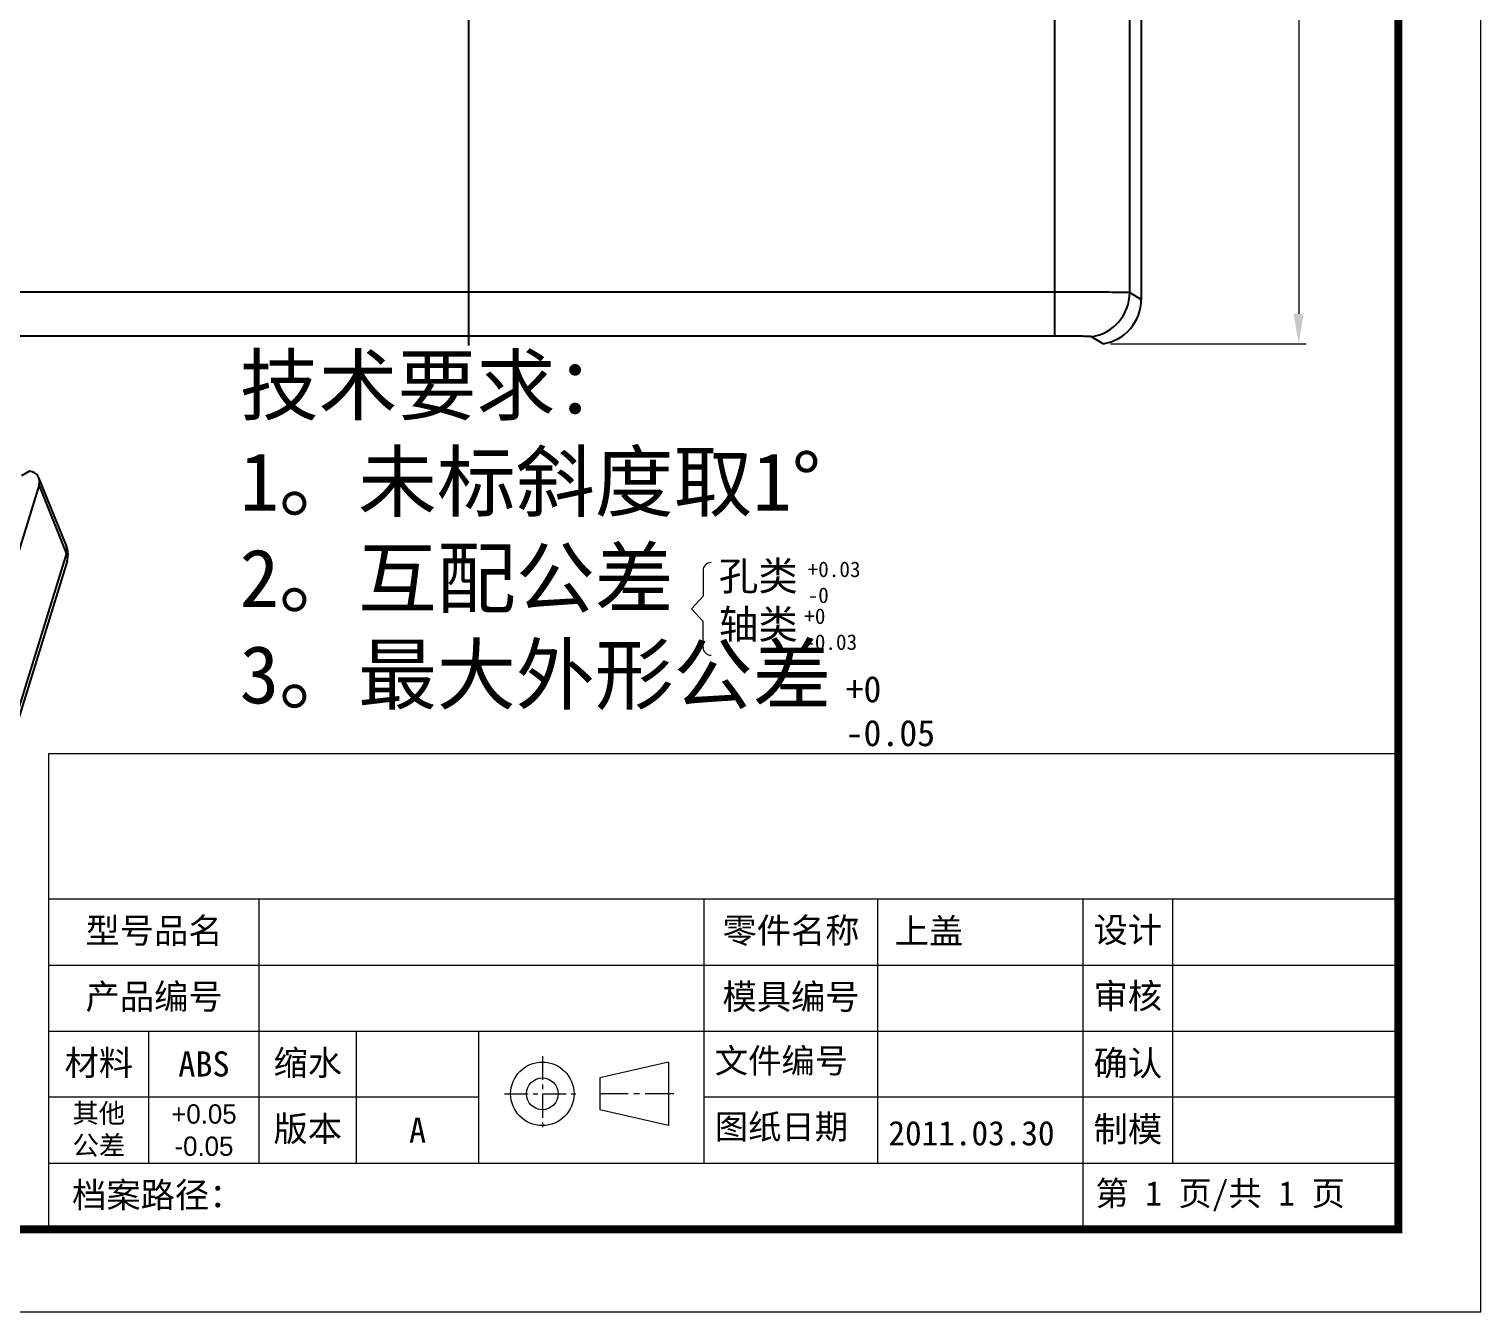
# Model space of a CAD drawing. Header units: millimetres. Extents: x 929 to 1798, y -260 to -38.
# Drawn here: x 1153 to 1250.1, y -260.3 to -174.5 of the extents above; entities that cross this region are included whole.
import ezdxf

# ---------------------------------------------------------------- set-up
doc = ezdxf.new("R2010")
doc.units = ezdxf.units.MM
doc.linetypes.add('CENTER', pattern=[50.8, 31.75, -6.35, 6.35, -6.35])
for name, color, linetype, lineweight in [('dim', 82, 'Continuous', 9), ('from', 7, 'Continuous', 13), ('text', 212, 'Continuous', 20)]:
    doc.layers.add(name, color=color, linetype=linetype, lineweight=lineweight)
doc.styles.get("Standard").update_dxf_attribs({"font": 'txt', "bigfont": 'gbcbig.shx'})
doc.styles.add('宋体', font='simsun.ttc')
doc.dimstyles.new('YanXiu', dxfattribs={"dimtxt": 2.5, "dimasz": 2.2, "dimexe": 0.65, "dimexo": 0.65, "dimgap": 0.5, "dimtad": 1, "dimdsep": 46, "dimtxsty": '宋体', "dimcen": 0, "dimclrd": 3, "dimclre": 3, "dimclrt": 3, "dimazin": 2, "dimtfac": 1, "dimtofl": 0, "dimtmove": 0, "dimatfit": 3, "dimfxl": 1, "dimlwd": 5, "dimlwe": 5, "dimarcsym": 0})

# ---------------------------------------------------------------- blocks, each defined once
blk = doc.blocks.new('*D55')
at = {"layer": 'Defpoints', "color": 0}
for p in [(1224.812, -60.61), (1224.812, -195.541), (1237.889, -195.541)]:
    blk.add_point(p, dxfattribs=at)
at = {"layer": 'dim', "color": 3, "lineweight": 5}
for p, q in [((1225.312, -60.61), (1238.388, -60.61)), ((1237.889, -62.61), (1237.889, -193.541)), ((1225.312, -195.541), (1238.388, -195.541))]:
    blk.add_line(p, q, dxfattribs=at)
at = {"layer": 'dim', "color": 3}
for points in [[(1237.555, -62.61), (1238.222, -62.61), (1237.889, -60.61)], [(1237.555, -193.541), (1238.222, -193.541), (1237.889, -195.541)]]:
    blk.add_solid(points, dxfattribs=at)
at = {"layer": 'dim', "color": 3, "insert": (1236.139, -128.076), "char_height": 2.5, "attachment_point": 5, "rotation": 90, "style": '宋体'}
blk.add_mtext('134.93', dxfattribs=at)

msp = doc.modelspace()

# ---------------------------------------------------------------- linework, layer by layer
at = {"color": 1, "linetype": 'CENTER', "ltscale": 1.032038}
msp.add_line((1182.36, -60.364), (1182.36, -195.667), dxfattribs=at)
at = {"color": 7, "linetype": 'Continuous'}
for p, q in [((1221.591, -195.03), (1221.591, -61.121)), ((1226.586, -192.114), (1226.586, -64.037)), ((1227.36, -63.573), (1227.36, -192.578)), ((1143.128, -192.064), (1221.591, -192.064)), ((1226.586, -192.114), (1227.36, -192.578)), ((1221.591, -195.03), (1143.128, -195.03)), ((1224.812, -195.541), (1224.043, -195.08)), ((1152.994, -204.061), (1152.473, -204.371)), ((1155.47, -209.06), (1153.636, -204.504)), ((1153.645, -204.99), (1141.154, -245.411)), ((1155.477, -209.54), (1153.645, -204.99)), ((1155.477, -209.54), (1143.076, -249.671)), ((1155.519, -210.084), (1143.122, -250.2))]:
    msp.add_line(p, q, dxfattribs=at)
for points in [[(1155.585, -209.618), (1155.542, -209.281), (1155.471, -209.061)], [(1155.519, -210.084), (1155.554, -209.948), (1155.585, -209.618)]]:
    msp.add_lwpolyline(points, dxfattribs=at)
msp.add_arc((1223.583, -192.111), 3.003, 278.73555, 359.93761, dxfattribs=at)
for centre, major_axis, ratio, start_param, end_param in [((1224.357, -192.575), (2.576, -1.545), 0.998707, -0.878777, 0.539669), ((1152.539, -204.991), (1.079, 0.529), 0.720565, -0.596481, 0.821965)]:
    msp.add_ellipse(centre, major_axis=major_axis, ratio=ratio, start_param=start_param, end_param=end_param, dxfattribs=at)
for points, start_tangent, end_tangent in [([(1221.591, -192.064), (1222.673, -192.065), (1223.704, -192.069), (1224.634, -192.075), (1225.421, -192.083), (1226.026, -192.092), (1226.42, -192.103), (1226.586, -192.114)], (1, -0.000006), (0.972473, -0.233014)), ([(1224.039, -195.078), (1223.919, -195.066), (1223.654, -195.054), (1223.261, -195.044), (1222.763, -195.036), (1222.194, -195.031), (1221.591, -195.03)], (-0.960293, 0.278994), (-1, -0.000563)), ([(1155.477, -209.541), (1155.516, -209.282), (1155.471, -209.061)], (0.308735, 0.951148), (-0.371577, 0.928402)), ([(1155.519, -210.084), (1155.524, -210.067), (1155.547, -209.812), (1155.477, -209.54)], (0.296337, 0.955084), (-0.384398, 0.923168))]:
    msp.add_spline(points, degree=3, dxfattribs=dict(at, start_tangent=start_tangent, end_tangent=end_tangent))
at = {"layer": 'from'}
for p, q in [((1154.306, -222.952), (1244.556, -222.952)), ((1154.306, -254.778), (1154.306, -222.952)), ((1154.306, -232.677), (1244.556, -232.677)), ((1168.366, -250.358), (1168.366, -232.677)), ((1198.119, -241.517), (1198.119, -232.677)), ((1209.751, -241.517), (1209.751, -232.677)), ((1223.478, -241.517), (1223.478, -232.677)), ((1229.452, -232.677), (1229.452, -250.358)), ((1154.306, -237.097), (1244.556, -237.097)), ((1154.306, -241.517), (1244.556, -241.517)), ((1160.979, -250.358), (1160.979, -241.517)), ((1174.864, -250.358), (1174.864, -241.517)), ((1183.056, -250.358), (1183.056, -241.517)), ((1198.119, -250.358), (1198.119, -241.517)), ((1209.751, -250.358), (1209.751, -241.517)), ((1223.478, -254.778), (1223.478, -241.517)), ((1195.735, -243.592), (1191.141, -244.653)), ((1195.735, -243.592), (1195.735, -247.836)), ((1191.141, -244.653), (1191.141, -246.775)), ((1183.056, -245.938), (1154.306, -245.938)), ((1244.556, -245.938), (1198.119, -245.938)), ((1195.735, -247.836), (1191.141, -246.775)), ((1154.306, -250.358), (1244.556, -250.358))]:
    msp.add_line(p, q, dxfattribs=at)
at = {"layer": 'from', "color": 1, "linetype": 'CENTER', "ltscale": 0.05}
for p, q in [((1187.304, -243.188), (1187.304, -248.24)), ((1184.778, -245.714), (1189.83, -245.714))]:
    msp.add_line(p, q, dxfattribs=at)
at = {"layer": 'from', "color": 1, "linetype": 'CENTER', "ltscale": 0.06}
msp.add_line((1196.088, -245.714), (1190.787, -245.714), dxfattribs=at)
at = {"layer": 'from'}
for points in [[(929.476, -260.303), (1250.081, -260.303), (1250.081, -37.512), (929.476, -37.512)], [(935.001, -254.778), (1244.556, -254.778), (1244.556, -43.037), (935.001, -43.037)]]:
    msp.add_lwpolyline(points, close=True, dxfattribs=at)
at = {"layer": 'from', "const_width": 0.553}
msp.add_lwpolyline([(935.001, -254.778), (935.001, -43.037), (1244.556, -43.037), (1244.556, -254.778), (935.001, -254.778)], dxfattribs=at)
at = {"layer": 'from'}
for radius in [2.122, 1.061]:
    msp.add_circle((1187.304, -245.714), radius, dxfattribs=at)
at = {"layer": 'text'}
for p, q in [((1198.051, -210.714), (1198.051, -212.438)), ((1198.051, -212.438), (1197.288, -213.28)), ((1198.051, -214.122), (1197.288, -213.28)), ((1198.051, -215.846), (1198.051, -214.122))]:
    msp.add_line(p, q, dxfattribs=at)
for centre, start, end in [((1198.585, -210.714), 90, 180), ((1198.585, -215.846), 180, 270)]:
    msp.add_arc(centre, 0.534, start, end, dxfattribs=at)

# ---------------------------------------------------------------- texts
at = {"layer": 'from'}
for s, insert, char_height, attachment_point in [('{\\fKaiTi_GB2312|b0|i0|c134|p49;型号品名}', (1161.336, -234.887), 1.6803, 5), ('{\\fKaiTi_GB2312|b0|i0|c134|p49;零件名称}', (1203.935, -234.887), 1.6803, 5), ('{\\fKaiTi_GB2312|b0|i0|c134|p49;上盖}', (1210.873, -234.887), 1.6803, 4), ('{\\fKaiTi_GB2312|b0|i0|c134|p49;设计}', (1226.465, -234.843), 1.6803, 5), ('{\\fKaiTi_GB2312|b0|i0|c134|p49;产品编号}', (1161.336, -239.307), 1.6803, 5), ('{\\fKaiTi_GB2312|b0|i0|c134|p49;模具编号}', (1203.935, -239.307), 1.6803, 5), ('{\\fKaiTi_GB2312|b0|i0|c134|p49;审核}', (1226.465, -239.263), 1.6803, 5), ('{\\fKaiTi_GB2312|b0|i0|c134|p49;材料}', (1157.643, -243.728), 1.6803, 5), ('{\\fKaiTi_GB2312|b0|i0|c134|p49;缩水}', (1171.615, -243.728), 1.6803, 5), ('{\\fKaiTi_GB2312|b0|i0|c134|p49;文件编号}', (1198.837, -242.681), 1.63381, 1), ('{\\fKaiTi_GB2312|b0|i0|c134|p49;确认}', (1226.465, -243.753), 1.6803, 5), ('{\\fKaiTi_GB2312|b0|i0|c134|p49;ABS}', (1164.672, -243.728), 1.6803, 5), ('{\\fKaiTi_GB2312|b0|i0|c134|p49;其他\\P公差}', (1157.643, -248.148), 1.29253, 5), ('{\\fKaiTi_GB2312|b0|i0|c134|p49;版本}', (1171.615, -248.148), 1.6803, 5), ('{\\fKaiTi_GB2312|b0|i0|c134|p49;A}', (1178.96, -248.148), 1.6803, 5), ('{\\fKaiTi_GB2312|b0|i0|c134|p49;图纸日期}', (1198.837, -247.101), 1.63381, 1), ('{\\fKaiTi_GB2312|b1|i0|c134|p49;2011.03.3\\fKaiTi_GB2312|b0|i0|c134|p49;0}', (1210.45, -247.527), 1.63381, 1), ('{\\fKaiTi_GB2312|b0|i0|c134|p49;制模}', (1226.465, -248.173), 1.6803, 5), ('{\\fKaiTi_GB2312|b0|i0|c134|p49;档案路径：}', (1155.854, -252.568), 1.6803, 4), ('{\\fKaiTi_GB2312|b0|i0|c134|p49;第 1 页/共 1 页}', (1224.292, -252.568), 1.63381, 4)]:
    msp.add_mtext(s, dxfattribs=dict(at, insert=insert, char_height=char_height, attachment_point=attachment_point))
at = {"layer": 'from', "color": 0, "insert": (1164.672, -248.148), "char_height": 1.29253, "attachment_point": 5}
msp.add_mtext('{\\fLiSu|b0|i0|c134|p49;+0.05\\P-0.05}', dxfattribs=at)
at = {"layer": 'text', "attachment_point": 1}
for s, insert, char_height in [('{\\fKaiTi_GB2312|b0|i0|c134|p49;技术要求：\\P1。未标斜度取1%%D\\P2。互配公差\\P3。最大外形公差 \\fLiSu|b0|i0|c134|p32;\\P }', (1167.065, -196.381), 3.8689), ('{\\fKaiTi_GB2312|b0|i0|c134|p49;孔类\\P轴类}', (1199.111, -210.109), 1.93445)]:
    msp.add_mtext(s, dxfattribs=dict(at, insert=insert, char_height=char_height))
at = {"layer": 'text', "color": 0}
for s, insert, char_height, attachment_point in [('{\\fSimHei|b0|i0|c134|p2;\\C256;+0.03\\P-0\\Ftxt.shx,gbcbig.shx|c134;}', (1205.047, -210.109), 1.03989, 1), ('{\\fSimHei|b0|i0|c134|p2;\\C256;+0\\P-0.03\\Ftxt.shx,gbcbig.shx|c134;}', (1204.822, -213.245), 1.03989, 1), ('{\\fSimHei|b0|i0|c134|p2;\\C256;+0\\P-0.05\\Ftxt.shx,gbcbig.shx|c134;}', (1207.589, -220.127), 1.75859, 4)]:
    msp.add_mtext(s, dxfattribs=dict(at, insert=insert, char_height=char_height, attachment_point=attachment_point))

# ---------------------------------------------------------------- dimensions: what is measured, and where the dimension line sits
at = {"layer": 'dim'}
dim = msp.add_linear_dim(base=(1237.889, -195.541), p1=(1224.812, -60.61), p2=(1224.812, -195.541), angle=90, dimstyle='YanXiu', override={"dimasz": 2, "dimexe": 0.49975, "dimexo": 0.49975, "dimgap": 0.49975}, dxfattribs=at)
dim.commit()
dim.dimension.update_dxf_attribs({"geometry": '*D55', "text_midpoint": (1236.139, -128.076)})

doc.saveas('drawing.dxf')
